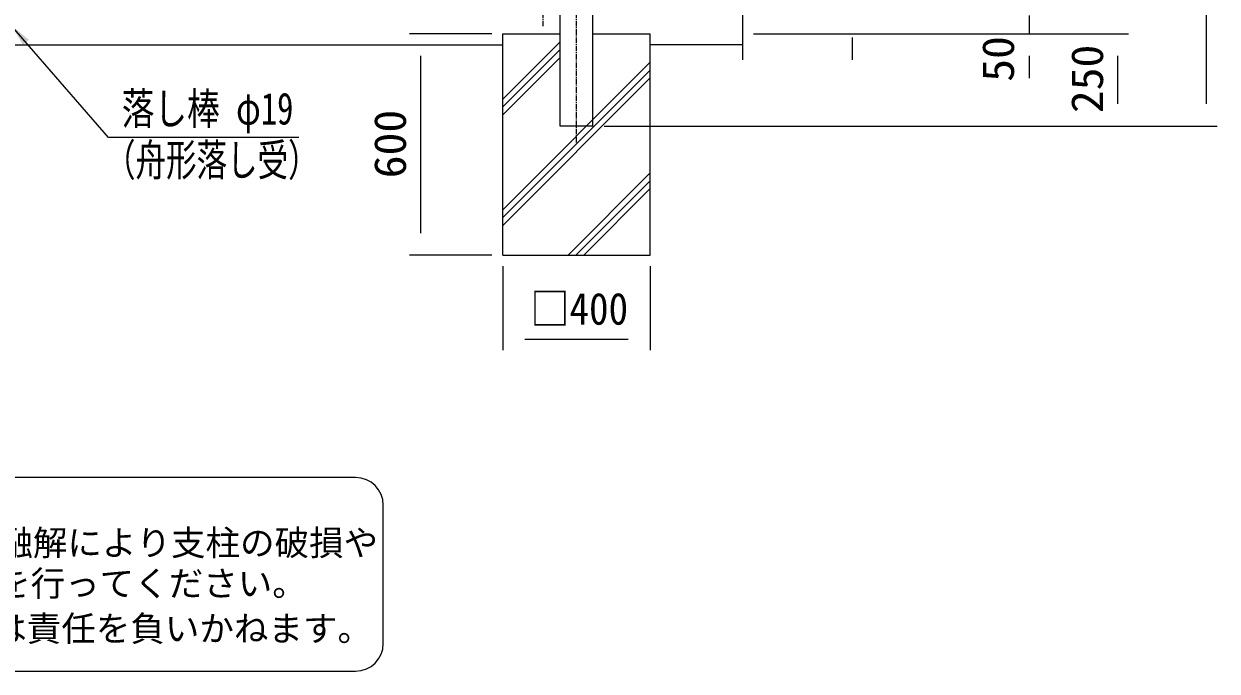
# Model space of a CAD drawing. Units: millimetres, scale not verified. Extents: x -5348 to 5454, y -3899 to 2801.
# Drawn here: x -2504 to 731, y -3841 to -2086 of the extents above; entities that cross this region are included whole.
import ezdxf
from ezdxf.enums import TextEntityAlignment as Align

# ---------------------------------------------------------------- set-up
doc = ezdxf.new("R2010")
doc.units = ezdxf.units.MM
doc.header["$LTSCALE"] = 20
doc.linetypes.add('USER1', pattern=[1.125, 0.75, -0.125, 0.125, -0.125])
for name, color, linetype, lineweight in [('0-0_7詳細', 7, 'Continuous', 25), ('0-1_0', 7, 'Continuous', 25), ('0-3_6文字', 7, 'Continuous', 25), ('0-6_1部材', 7, 'Continuous', 25), ('0-7_中心線', 1, 'USER1', 25), ('0-C_GL', 7, 'Continuous', 25), ('0-D_5寸法', 1, 'Continuous', 25), ('0-F_D-TTL-TXT', 2, 'Continuous', 25)]:
    doc.layers.add(name, color=color, linetype=linetype, lineweight=lineweight)
doc.styles.add('ＭＳ ゴシック', font='')
doc.styles.get('ＭＳ ゴシック').set_extended_font_data('MS Gothic')

msp = doc.modelspace()

# ---------------------------------------------------------------- linework, layer by layer
at = {"layer": '0-0_7詳細'}
msp.add_lwpolyline([(-555.56, -823.98), (-555.56, -1465.75), (-597.54, -1477), (-513.57, -1499.5), (-555.56, -1510.75), (-555.56, -2183.67)], dxfattribs=at)
at = {"layer": '0-1_0', "color": 1}
for p, q in [((-1235.83, -2113.25), (-1459.06, -2113.25)), ((-1429.06, -2173.25), (-1429.06, -2653.25)), ((-1235.83, -2713.25), (-1459.06, -2713.25)), ((-1205.83, -2743.25), (-1205.83, -2971.03)), ((-805.83, -2743.25), (-805.83, -2971.03)), ((-1145.83, -2941.03), (-865.83, -2941.03))]:
    msp.add_line(p, q, dxfattribs=at)
at = {"layer": '0-1_0'}
for p, q in [((-1205.83, -2713.25), (-1205.83, -2113.25)), ((-1205.83, -2290.3), (-1050.38, -2134.85)), ((-805.83, -2713.25), (-805.83, -2113.25)), ((-1205.83, -2311.51), (-1050.38, -2156.06)), ((-1205.83, -2332.72), (-1050.38, -2177.27)), ((-1205.83, -2590.3), (-805.83, -2190.3)), ((-1205.83, -2611.51), (-805.83, -2211.51)), ((-1205.83, -2632.72), (-805.83, -2232.72)), ((-1028.78, -2713.25), (-805.83, -2490.3)), ((-1007.57, -2713.25), (-805.83, -2511.51)), ((-986.36, -2713.25), (-805.83, -2532.72))]:
    msp.add_line(p, q, dxfattribs=at)
at = {"layer": '0-3_6文字'}
msp.add_lwpolyline([(-1758.85, -2394), (-2274.78, -2394), (-2536.81, -2092.17)], dxfattribs=at)
msp.add_solid([(-2538.12, -2090.66), (-2490.92, -2129.14), (-2506.66, -2142.8)], dxfattribs=at)
at = {"layer": '0-6_1部材'}
for p, q in [((-1050.38, -2363.25), (-1050.38, -2054.85)), ((-961.28, -2363.25), (-961.28, -2054.85)), ((-961.28, -2363.25), (-1050.38, -2363.25))]:
    msp.add_line(p, q, dxfattribs=at)
at = {"layer": '0-7_中心線'}
for p, q in [((-1096.23, -2092.57), (-1096.23, -894.16)), ((-1005.83, -2408), (-1005.83, -916.16))]:
    msp.add_line(p, q, dxfattribs=at)
at = {"layer": '0-C_GL'}
for p, q in [((-1205.83, -2113.25), (-1050.38, -2113.25)), ((-961.28, -2113.25), (-805.83, -2113.25)), ((-2550.73, -2143.25), (-1205.83, -2143.25)), ((-555.56, -2143.25), (-805.83, -2143.25)), ((-1205.83, -2713.25), (-805.83, -2713.25))]:
    msp.add_line(p, q, dxfattribs=at)
at = {"layer": '0-D_5寸法'}
for p, q in [((701.23, -958.25), (701.23, -2303.25)), ((221.23, -2063.25), (221.23, -2113.25)), ((-525.56, -2113.25), (251.23, -2113.25)), ((-525.56, -2113.25), (491.23, -2113.25)), ((-525.56, -2113.25), (491.23, -2113.25)), ((-258.77, -2123.25), (-258.77, -2183.25)), ((221.23, -2173.25), (221.23, -2233.25)), ((461.23, -2173.25), (461.23, -2303.25)), ((-931.28, -2363.25), (731.23, -2363.25)), ((-931.28, -2363.25), (491.23, -2363.25))]:
    msp.add_line(p, q, dxfattribs=at)
at = {"layer": '0-F_D-TTL-TXT'}
for p, q in [((-1604.71, -3316.07), (-5273.04, -3316.07)), ((-1529.71, -3766.07), (-1529.71, -3391.07)), ((-5273.04, -3841.07), (-1604.71, -3841.07))]:
    msp.add_line(p, q, dxfattribs=at)
for centre, start, end in [((-1604.71, -3391.07), 0, 90), ((-1604.71, -3766.07), 270, 0)]:
    msp.add_arc(centre, 75, start, end, dxfattribs=at)

# ---------------------------------------------------------------- texts
at = {"layer": '0-1_0', "style": 'ＭＳ ゴシック', "width": 1.05}
msp.add_text('600', height=86.66, rotation=90, dxfattribs=at).set_placement((-1442.4, -2504.75), align=Align.BOTTOM_LEFT)
at = {"layer": '0-1_0', "style": 'ＭＳ ゴシック', "width": 0.9}
msp.add_text('□400', height=86.59, dxfattribs=at).set_placement((-1131.23, -2927.68), align=Align.BOTTOM_LEFT)
at = {"layer": '0-3_6文字', "style": 'ＭＳ ゴシック'}
for s, height, width, p in [('落し棒 φ19', 86.59, 0.75, (-2238.98, -2385.04)), ('（舟形落し受）', 86.66, 0.7, (-2284.36, -2524.56))]:
    msp.add_text(s, height=height, dxfattribs=dict(at, width=width)).set_placement(p, align=Align.BOTTOM_LEFT)
at = {"layer": '0-D_5寸法', "color": 7, "style": 'ＭＳ ゴシック', "width": 1.05}
for s, p in [('50', (206.43, -2243.17)), ('250', (447.88, -2328.25))]:
    msp.add_text(s, height=86.66, rotation=90, dxfattribs=at).set_placement(p, align=Align.BOTTOM_LEFT)
at = {"layer": '0-F_D-TTL-TXT', "color": 7, "style": 'ＭＳ ゴシック'}
for s, p in [('凍結の恐れがある場所への設置は、内部に溜まった雨水等の凍結融解により支柱の破損や', (-5287.76, -3548.08)), ('コンクリート基礎の破損の恐れがありますので施工時、水仕舞いを行ってください。', (-5293.93, -3658.22)), ('施工による水仕舞い不備で起こる支柱・基礎の破損について当社は責任を負いかねます。 ', (-5304.42, -3780.46))]:
    msp.add_text(s, height=68.62, dxfattribs=at).set_placement(p, align=Align.BOTTOM_LEFT)

doc.saveas('drawing.dxf')
